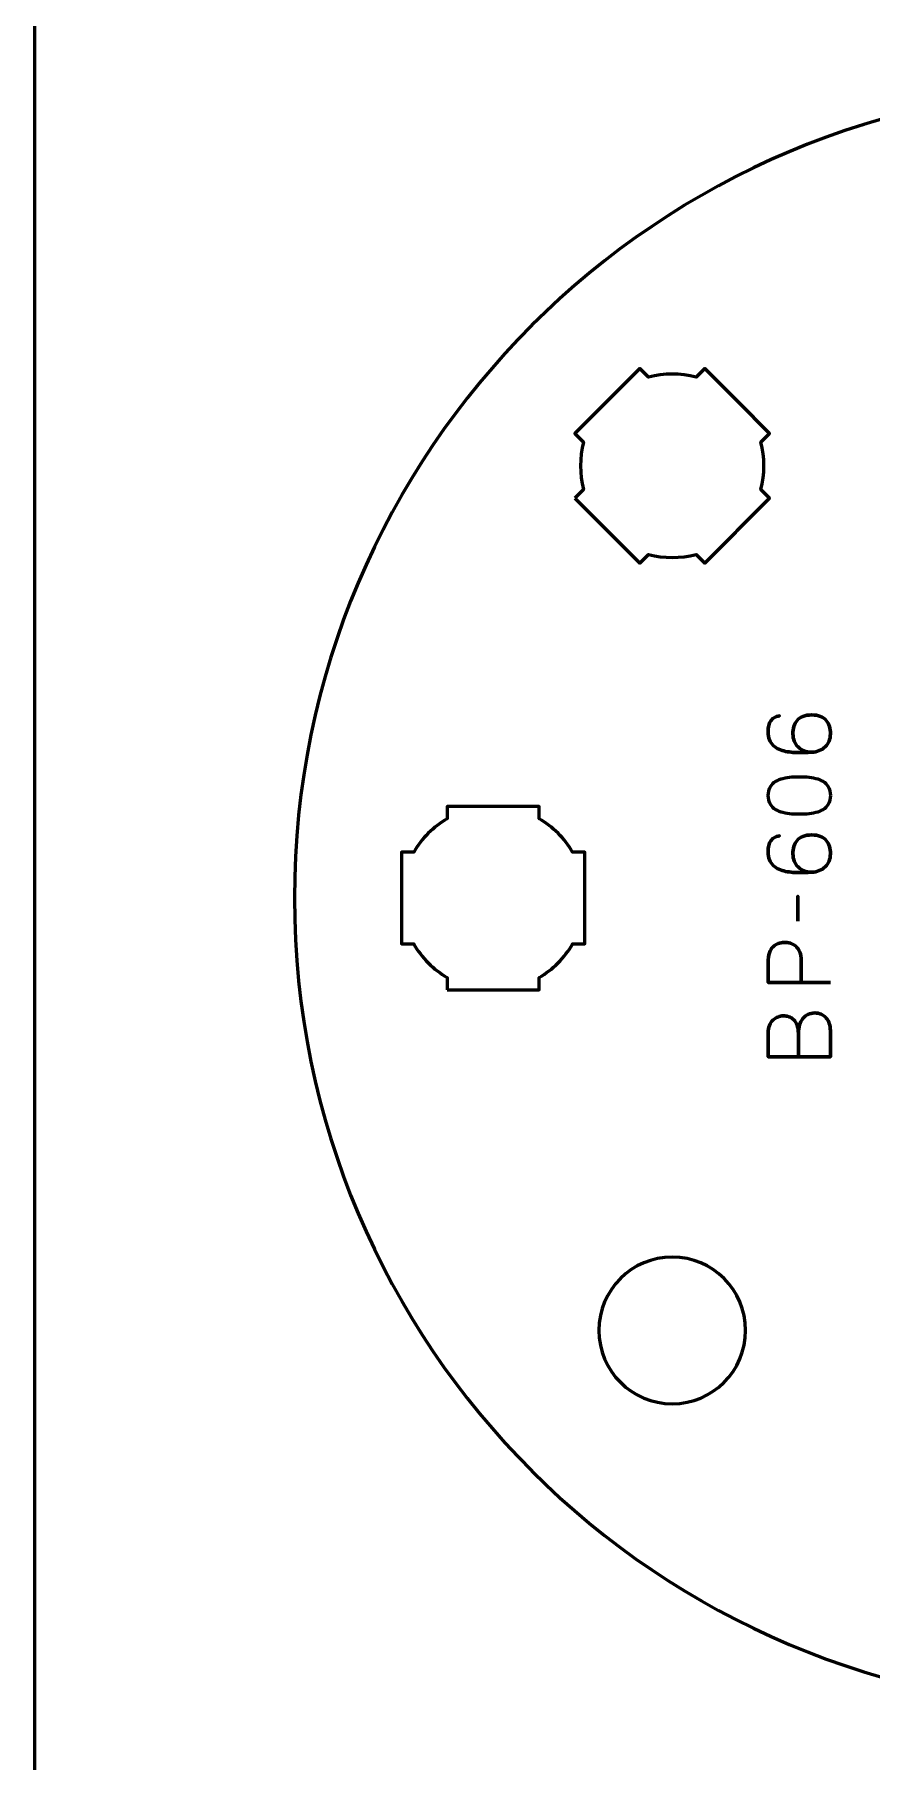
# Model space of a CAD drawing. Header units: centimetres. Extents: x -21 to 0, y -29.7 to 0.
# Drawn here: x -21 to -18.26, y -22.77 to -17.13 of the extents above; entities that cross this region are included whole.
import ezdxf

# ---------------------------------------------------------------- set-up
doc = ezdxf.new("R2010")
doc.units = ezdxf.units.CM
doc.header["$MEASUREMENT"] = 0
doc.layers.add('Layer 1', color=7, linetype='Continuous')

msp = doc.modelspace()

# ---------------------------------------------------------------- linework, layer by layer
at = {"layer": 'Layer 1', "color": 1, "lineweight": 53}
msp.add_open_spline([(-21.00003, -29.19995), (-21.00003, -29.19995), (-21.00003, -1.69992), (-21.00003, -1.69992), (-21.00003, -1.69992), (-21.00003, -1.61709), (-20.93286, -1.54992), (-20.85003, -1.54992), (-20.85003, -1.54992), (-20.7672, -1.54992), (-20.70003, -1.48275), (-20.70003, -1.39992), (-20.70003, -1.39992), (-20.70003, -1.31709), (-20.7672, -1.24992), (-20.85003, -1.24992), (-20.85003, -1.24992), (-20.93286, -1.24992), (-21.00003, -1.18275), (-21.00003, -1.09992), (-21.00003, -1.09992), (-21.00003, -1.09992), (-21.00003, -0.49992), (-21.00003, -0.49992), (-21.00003, -0.49992), (-21.00003, -0.22295), (-20.77694, 0.00004), (-20.49994, 0.00004), (-20.49994, 0.00004), (-20.49994, 0.00004), (-0.50008, 0.00004), (-0.50008, 0.00004), (-0.50008, 0.00004), (-0.22294, 0.00004), (0.00002, -0.22295), (0.00002, -0.49992), (0.00002, -0.49992), (0.00002, -0.49992), (0.00002, -29.19995), (0.00002, -29.19995), (0.00002, -29.19995), (0.00002, -29.47695), (-0.22294, -29.70004), (-0.50008, -29.70004), (-0.50008, -29.70004), (-0.50008, -29.70004), (-20.49994, -29.70004), (-20.49994, -29.70004), (-20.49994, -29.70004), (-20.77694, -29.70004), (-21.00003, -29.47695), (-21.00003, -29.19995)], degree=3, knots=[0, 0, 0, 0, 0.0769231, 0.0769231, 0.0769231, 0.0769231, 0.1538462, 0.1538462, 0.1538462, 0.1538462, 0.2307692, 0.2307692, 0.2307692, 0.2307692, 0.3076923, 0.3076923, 0.3076923, 0.3076923, 0.3846154, 0.3846154, 0.3846154, 0.3846154, 0.4615385, 0.4615385, 0.4615385, 0.4615385, 0.5384615, 0.5384615, 0.5384615, 0.5384615, 0.6153846, 0.6153846, 0.6153846, 0.6153846, 0.6923077, 0.6923077, 0.6923077, 0.6923077, 0.7692308, 0.7692308, 0.7692308, 0.7692308, 0.8461538, 0.8461538, 0.8461538, 0.8461538, 0.9230769, 0.9230769, 0.9230769, 0.9230769, 1, 1, 1, 1], dxfattribs=at)
at = {"layer": 'Layer 1', "color": 3, "lineweight": 53}
msp.add_open_spline([(-17.49998, -17.3), (-16.03665, -17.3), (-14.84998, -18.48667), (-14.84998, -19.95), (-14.84998, -19.95), (-14.84998, -21.41333), (-16.03665, -22.6), (-17.49998, -22.6), (-17.49998, -22.6), (-18.96331, -22.6), (-20.14998, -21.41333), (-20.14998, -19.95), (-20.14998, -19.95), (-20.14998, -18.48667), (-18.96331, -17.3), (-17.49998, -17.3)], degree=3, knots=[0, 0, 0, 0, 0.25, 0.25, 0.25, 0.25, 0.5, 0.5, 0.5, 0.5, 0.75, 0.75, 0.75, 0.75, 1, 1, 1, 1], dxfattribs=at)
at = {"layer": 'Layer 1', "lineweight": 53}
for points, knots in [([(-19.23243, -18.64182), (-19.23243, -18.64182), (-19.20401, -18.61339), (-19.20401, -18.61339), (-19.20401, -18.61339), (-19.21758, -18.56259), (-19.21756, -18.50893), (-19.20399, -18.45813), (-19.20399, -18.45813), (-19.20399, -18.45813), (-19.23243, -18.42969), (-19.23243, -18.42969), (-19.23243, -18.42969), (-19.23243, -18.42969), (-19.0203, -18.21756), (-19.0203, -18.21756), (-19.0203, -18.21756), (-19.0203, -18.21756), (-18.99188, -18.24597), (-18.99188, -18.24597), (-18.99188, -18.24597), (-18.94107, -18.2324), (-18.88737, -18.23237), (-18.83654, -18.24593), (-18.83654, -18.24593), (-18.83654, -18.24593), (-18.80817, -18.21756), (-18.80817, -18.21756), (-18.80817, -18.21756), (-18.80817, -18.21756), (-18.70534, -18.32038), (-18.70534, -18.32038), (-18.70534, -18.32038), (-18.70534, -18.32038), (-18.70201, -18.32363), (-18.70201, -18.32363), (-18.70201, -18.32363), (-18.70201, -18.32363), (-18.69877, -18.32695), (-18.69877, -18.32695), (-18.69877, -18.32695), (-18.69877, -18.32695), (-18.59604, -18.42969), (-18.59604, -18.42969), (-18.59604, -18.42969), (-18.59604, -18.42969), (-18.62437, -18.45802), (-18.62437, -18.45802), (-18.62437, -18.45802), (-18.61078, -18.50888), (-18.61077, -18.56262), (-18.62436, -18.61349), (-18.62436, -18.61349), (-18.62436, -18.61349), (-18.59604, -18.64182), (-18.59604, -18.64182), (-18.59604, -18.64182), (-18.59604, -18.64182), (-18.69735, -18.74313), (-18.69735, -18.74313), (-18.69735, -18.74313), (-18.69735, -18.74313), (-18.70201, -18.74791), (-18.70201, -18.74791), (-18.70201, -18.74791), (-18.70201, -18.74791), (-18.70679, -18.75257), (-18.70679, -18.75257), (-18.70679, -18.75257), (-18.70679, -18.75257), (-18.80817, -18.85395), (-18.80817, -18.85395), (-18.80817, -18.85395), (-18.80817, -18.85395), (-18.83652, -18.8256), (-18.83652, -18.8256), (-18.83652, -18.8256), (-18.88737, -18.83916), (-18.94108, -18.83915), (-18.99191, -18.82556), (-18.99191, -18.82556), (-18.99191, -18.82556), (-19.0203, -18.85395), (-19.0203, -18.85395), (-19.0203, -18.85395), (-19.0203, -18.85395), (-19.23243, -18.64182), (-19.23243, -18.64182)], [0, 0, 0, 0, 0.0454545, 0.0454545, 0.0454545, 0.0454545, 0.0909091, 0.0909091, 0.0909091, 0.0909091, 0.1363636, 0.1363636, 0.1363636, 0.1363636, 0.1818182, 0.1818182, 0.1818182, 0.1818182, 0.2272727, 0.2272727, 0.2272727, 0.2272727, 0.2727273, 0.2727273, 0.2727273, 0.2727273, 0.3181818, 0.3181818, 0.3181818, 0.3181818, 0.3636364, 0.3636364, 0.3636364, 0.3636364, 0.4090909, 0.4090909, 0.4090909, 0.4090909, 0.4545455, 0.4545455, 0.4545455, 0.4545455, 0.5, 0.5, 0.5, 0.5, 0.5454545, 0.5454545, 0.5454545, 0.5454545, 0.5909091, 0.5909091, 0.5909091, 0.5909091, 0.6363636, 0.6363636, 0.6363636, 0.6363636, 0.6818182, 0.6818182, 0.6818182, 0.6818182, 0.7272727, 0.7272727, 0.7272727, 0.7272727, 0.7727273, 0.7727273, 0.7727273, 0.7727273, 0.8181818, 0.8181818, 0.8181818, 0.8181818, 0.8636364, 0.8636364, 0.8636364, 0.8636364, 0.9090909, 0.9090909, 0.9090909, 0.9090909, 0.9545455, 0.9545455, 0.9545455, 0.9545455, 1, 1, 1, 1]), ([(-19.64997, -20.25006), (-19.64997, -20.25006), (-19.64997, -20.20988), (-19.64997, -20.20988), (-19.64997, -20.20988), (-19.69551, -20.18355), (-19.73347, -20.1456), (-19.75982, -20.10007), (-19.75982, -20.10007), (-19.75982, -20.10007), (-19.79997, -20.10007), (-19.79997, -20.10007), (-19.79997, -20.10007), (-19.79997, -20.10007), (-19.79997, -19.95155), (-19.79997, -19.95155), (-19.79997, -19.95155), (-19.79997, -19.95155), (-19.79999, -19.95), (-19.79999, -19.95), (-19.79999, -19.95), (-19.79999, -19.95), (-19.79997, -19.94845), (-19.79997, -19.94845), (-19.79997, -19.94845), (-19.79997, -19.94845), (-19.79997, -19.80006), (-19.79997, -19.80006), (-19.79997, -19.80006), (-19.79997, -19.80006), (-19.75987, -19.80006), (-19.75987, -19.80006), (-19.75987, -19.80006), (-19.73352, -19.75449), (-19.69553, -19.71649), (-19.64997, -19.69013), (-19.64997, -19.69013), (-19.64997, -19.69013), (-19.64997, -19.65005), (-19.64997, -19.65005), (-19.64997, -19.65005), (-19.64997, -19.65005), (-19.50463, -19.65005), (-19.50463, -19.65005), (-19.50463, -19.65005), (-19.50463, -19.65005), (-19.49999, -19.64999), (-19.49999, -19.64999), (-19.49999, -19.64999), (-19.49999, -19.64999), (-19.49534, -19.65005), (-19.49534, -19.65005), (-19.49534, -19.65005), (-19.49534, -19.65005), (-19.34996, -19.65005), (-19.34996, -19.65005), (-19.34996, -19.65005), (-19.34996, -19.65005), (-19.34996, -19.69013), (-19.34996, -19.69013), (-19.34996, -19.69013), (-19.30439, -19.71649), (-19.26642, -19.75449), (-19.24008, -19.80006), (-19.24008, -19.80006), (-19.24008, -19.80006), (-19.19996, -19.80006), (-19.19996, -19.80006), (-19.19996, -19.80006), (-19.19996, -19.80006), (-19.19996, -20.10007), (-19.19996, -20.10007), (-19.19996, -20.10007), (-19.19996, -20.10007), (-19.24013, -20.10007), (-19.24013, -20.10007), (-19.24013, -20.10007), (-19.26647, -20.1456), (-19.30443, -20.18355), (-19.34996, -20.20988), (-19.34996, -20.20988), (-19.34996, -20.20988), (-19.34996, -20.25006), (-19.34996, -20.25006), (-19.34996, -20.25006), (-19.34996, -20.25006), (-19.64997, -20.25006), (-19.64997, -20.25006)], [0, 0, 0, 0, 0.0454545, 0.0454545, 0.0454545, 0.0454545, 0.0909091, 0.0909091, 0.0909091, 0.0909091, 0.1363636, 0.1363636, 0.1363636, 0.1363636, 0.1818182, 0.1818182, 0.1818182, 0.1818182, 0.2272727, 0.2272727, 0.2272727, 0.2272727, 0.2727273, 0.2727273, 0.2727273, 0.2727273, 0.3181818, 0.3181818, 0.3181818, 0.3181818, 0.3636364, 0.3636364, 0.3636364, 0.3636364, 0.4090909, 0.4090909, 0.4090909, 0.4090909, 0.4545455, 0.4545455, 0.4545455, 0.4545455, 0.5, 0.5, 0.5, 0.5, 0.5454545, 0.5454545, 0.5454545, 0.5454545, 0.5909091, 0.5909091, 0.5909091, 0.5909091, 0.6363636, 0.6363636, 0.6363636, 0.6363636, 0.6818182, 0.6818182, 0.6818182, 0.6818182, 0.7272727, 0.7272727, 0.7272727, 0.7272727, 0.7727273, 0.7727273, 0.7727273, 0.7727273, 0.8181818, 0.8181818, 0.8181818, 0.8181818, 0.8636364, 0.8636364, 0.8636364, 0.8636364, 0.9090909, 0.9090909, 0.9090909, 0.9090909, 0.9545455, 0.9545455, 0.9545455, 0.9545455, 1, 1, 1, 1]), ([(-18.91421, -21.1242), (-18.78169, -21.1242), (-18.67421, -21.23168), (-18.67421, -21.3642), (-18.67421, -21.3642), (-18.67421, -21.49673), (-18.78169, -21.6042), (-18.91421, -21.6042), (-18.91421, -21.6042), (-19.04674, -21.6042), (-19.15421, -21.49673), (-19.15421, -21.3642), (-19.15421, -21.3642), (-19.15421, -21.23168), (-19.04674, -21.1242), (-18.91421, -21.1242)], [0, 0, 0, 0, 0.25, 0.25, 0.25, 0.25, 0.5, 0.5, 0.5, 0.5, 0.75, 0.75, 0.75, 0.75, 1, 1, 1, 1])]:
    msp.add_open_spline(points, degree=3, knots=knots, dxfattribs=at)
at = {"layer": 'Layer 1', "color": 5, "lineweight": 53}
for points, knots in [([(-18.45823, -19.47269), (-18.46745, -19.47264), (-18.47578, -19.47113), (-18.48326, -19.46812), (-18.48326, -19.46812), (-18.49078, -19.46516), (-18.49723, -19.46097), (-18.50259, -19.45556), (-18.50259, -19.45556), (-18.508, -19.4502), (-18.51214, -19.44385), (-18.51505, -19.43661), (-18.51505, -19.43661), (-18.51797, -19.42937), (-18.51943, -19.42142), (-18.51947, -19.41286), (-18.51947, -19.41286), (-18.51952, -19.40425), (-18.51844, -19.3962), (-18.51627, -19.38873), (-18.51627, -19.38873), (-18.51416, -19.38125), (-18.51068, -19.37471), (-18.50588, -19.36902), (-18.50588, -19.36902), (-18.50113, -19.36333), (-18.49483, -19.35886), (-18.48697, -19.35566), (-18.48697, -19.35566), (-18.47912, -19.35246), (-18.46957, -19.35081), (-18.45823, -19.35077), (-18.45823, -19.35077), (-18.4469, -19.35081), (-18.43735, -19.35246), (-18.42949, -19.35566), (-18.42949, -19.35566), (-18.42164, -19.35886), (-18.41533, -19.36333), (-18.41058, -19.36902), (-18.41058, -19.36902), (-18.40579, -19.37471), (-18.40231, -19.38125), (-18.40019, -19.38873), (-18.40019, -19.38873), (-18.39802, -19.3962), (-18.39694, -19.40425), (-18.39699, -19.41286), (-18.39699, -19.41286), (-18.39704, -19.42142), (-18.3985, -19.42927), (-18.40141, -19.43647), (-18.40141, -19.43647), (-18.40433, -19.44362), (-18.40847, -19.44983), (-18.41383, -19.45514), (-18.41383, -19.45514), (-18.41924, -19.46046), (-18.42568, -19.46464), (-18.43316, -19.46765), (-18.43316, -19.46765), (-18.44069, -19.47071), (-18.44901, -19.47236), (-18.45823, -19.47269), (-18.45823, -19.47269), (-18.46289, -19.47287), (-18.46844, -19.47311), (-18.47488, -19.47344), (-18.47488, -19.47344), (-18.48137, -19.47377), (-18.48843, -19.47396), (-18.496, -19.474), (-18.496, -19.474), (-18.50362, -19.47405), (-18.51148, -19.47381), (-18.51952, -19.4732), (-18.51952, -19.4732), (-18.52761, -19.47264), (-18.53556, -19.47151), (-18.54337, -19.46986), (-18.54337, -19.46986), (-18.55122, -19.46822), (-18.55861, -19.46587), (-18.56552, -19.46276), (-18.56552, -19.46276), (-18.57244, -19.45966), (-18.57855, -19.45566), (-18.58387, -19.45072), (-18.58387, -19.45072), (-18.58918, -19.44573), (-18.59337, -19.43967), (-18.59643, -19.43247), (-18.59643, -19.43247), (-18.59944, -19.42527), (-18.60099, -19.41676), (-18.60104, -19.40693), (-18.60104, -19.40693), (-18.60099, -19.39837), (-18.60014, -19.39112), (-18.5985, -19.3851), (-18.5985, -19.3851), (-18.59685, -19.37908), (-18.59464, -19.37414), (-18.59191, -19.37019), (-18.59191, -19.37019), (-18.58913, -19.36629), (-18.58612, -19.36318), (-18.58278, -19.36093), (-18.58278, -19.36093), (-18.57949, -19.35867), (-18.57615, -19.35698), (-18.57281, -19.35594), (-18.57281, -19.35594), (-18.56947, -19.35486), (-18.56637, -19.35415), (-18.5635, -19.35387), (-18.5635, -19.35387), (-18.56637, -19.35415), (-18.56947, -19.35486), (-18.57281, -19.35594), (-18.57281, -19.35594), (-18.57615, -19.35698), (-18.57949, -19.35867), (-18.58278, -19.36093), (-18.58278, -19.36093), (-18.58612, -19.36318), (-18.58913, -19.36629), (-18.59191, -19.37019), (-18.59191, -19.37019), (-18.59464, -19.37414), (-18.59685, -19.37908), (-18.5985, -19.3851), (-18.5985, -19.3851), (-18.60014, -19.39112), (-18.60099, -19.39837), (-18.60104, -19.40693), (-18.60104, -19.40693), (-18.60099, -19.41676), (-18.59944, -19.42527), (-18.59643, -19.43247), (-18.59643, -19.43247), (-18.59337, -19.43967), (-18.58918, -19.44573), (-18.58387, -19.45072), (-18.58387, -19.45072), (-18.57855, -19.45566), (-18.57244, -19.45966), (-18.56552, -19.46276), (-18.56552, -19.46276), (-18.55861, -19.46587), (-18.55122, -19.46822), (-18.54337, -19.46986), (-18.54337, -19.46986), (-18.53556, -19.47151), (-18.52761, -19.47264), (-18.51952, -19.4732), (-18.51952, -19.4732), (-18.51148, -19.47381), (-18.50362, -19.47405), (-18.496, -19.474), (-18.496, -19.474), (-18.48843, -19.47396), (-18.48137, -19.47377), (-18.47488, -19.47344), (-18.47488, -19.47344), (-18.46844, -19.47311), (-18.46289, -19.47287), (-18.45823, -19.47269), (-18.45823, -19.47269), (-18.44901, -19.47236), (-18.44069, -19.47071), (-18.43316, -19.46765), (-18.43316, -19.46765), (-18.42568, -19.46464), (-18.41924, -19.46046), (-18.41383, -19.45514), (-18.41383, -19.45514), (-18.40847, -19.44983), (-18.40433, -19.44362), (-18.40141, -19.43647), (-18.40141, -19.43647), (-18.3985, -19.42927), (-18.39704, -19.42142), (-18.39699, -19.41286), (-18.39699, -19.41286), (-18.39694, -19.40425), (-18.39802, -19.3962), (-18.40019, -19.38873), (-18.40019, -19.38873), (-18.40231, -19.38125), (-18.40579, -19.37471), (-18.41058, -19.36902), (-18.41058, -19.36902), (-18.41533, -19.36333), (-18.42164, -19.35886), (-18.42949, -19.35566), (-18.42949, -19.35566), (-18.43735, -19.35246), (-18.4469, -19.35081), (-18.45823, -19.35077), (-18.45823, -19.35077), (-18.46957, -19.35081), (-18.47912, -19.35246), (-18.48697, -19.35566), (-18.48697, -19.35566), (-18.49483, -19.35886), (-18.50113, -19.36333), (-18.50588, -19.36902), (-18.50588, -19.36902), (-18.51068, -19.37471), (-18.51416, -19.38125), (-18.51627, -19.38873), (-18.51627, -19.38873), (-18.51844, -19.3962), (-18.51952, -19.40425), (-18.51947, -19.41286), (-18.51947, -19.41286), (-18.51943, -19.42142), (-18.51797, -19.42937), (-18.51505, -19.43661), (-18.51505, -19.43661), (-18.51214, -19.44385), (-18.508, -19.4502), (-18.50259, -19.45556), (-18.50259, -19.45556), (-18.49723, -19.46097), (-18.49078, -19.46516), (-18.48326, -19.46812), (-18.48326, -19.46812), (-18.47578, -19.47113), (-18.46745, -19.47264), (-18.45823, -19.47269)], [0, 0, 0, 0, 0.0172414, 0.0172414, 0.0172414, 0.0172414, 0.0344828, 0.0344828, 0.0344828, 0.0344828, 0.0517241, 0.0517241, 0.0517241, 0.0517241, 0.0689655, 0.0689655, 0.0689655, 0.0689655, 0.0862069, 0.0862069, 0.0862069, 0.0862069, 0.1034483, 0.1034483, 0.1034483, 0.1034483, 0.1206897, 0.1206897, 0.1206897, 0.1206897, 0.137931, 0.137931, 0.137931, 0.137931, 0.1551724, 0.1551724, 0.1551724, 0.1551724, 0.1724138, 0.1724138, 0.1724138, 0.1724138, 0.1896552, 0.1896552, 0.1896552, 0.1896552, 0.2068966, 0.2068966, 0.2068966, 0.2068966, 0.2241379, 0.2241379, 0.2241379, 0.2241379, 0.2413793, 0.2413793, 0.2413793, 0.2413793, 0.2586207, 0.2586207, 0.2586207, 0.2586207, 0.2758621, 0.2758621, 0.2758621, 0.2758621, 0.2931034, 0.2931034, 0.2931034, 0.2931034, 0.3103448, 0.3103448, 0.3103448, 0.3103448, 0.3275862, 0.3275862, 0.3275862, 0.3275862, 0.3448276, 0.3448276, 0.3448276, 0.3448276, 0.362069, 0.362069, 0.362069, 0.362069, 0.3793103, 0.3793103, 0.3793103, 0.3793103, 0.3965517, 0.3965517, 0.3965517, 0.3965517, 0.4137931, 0.4137931, 0.4137931, 0.4137931, 0.4310345, 0.4310345, 0.4310345, 0.4310345, 0.4482759, 0.4482759, 0.4482759, 0.4482759, 0.4655172, 0.4655172, 0.4655172, 0.4655172, 0.4827586, 0.4827586, 0.4827586, 0.4827586, 0.5, 0.5, 0.5, 0.5, 0.5172414, 0.5172414, 0.5172414, 0.5172414, 0.5344828, 0.5344828, 0.5344828, 0.5344828, 0.5517241, 0.5517241, 0.5517241, 0.5517241, 0.5689655, 0.5689655, 0.5689655, 0.5689655, 0.5862069, 0.5862069, 0.5862069, 0.5862069, 0.6034483, 0.6034483, 0.6034483, 0.6034483, 0.6206897, 0.6206897, 0.6206897, 0.6206897, 0.637931, 0.637931, 0.637931, 0.637931, 0.6551724, 0.6551724, 0.6551724, 0.6551724, 0.6724138, 0.6724138, 0.6724138, 0.6724138, 0.6896552, 0.6896552, 0.6896552, 0.6896552, 0.7068966, 0.7068966, 0.7068966, 0.7068966, 0.7241379, 0.7241379, 0.7241379, 0.7241379, 0.7413793, 0.7413793, 0.7413793, 0.7413793, 0.7586207, 0.7586207, 0.7586207, 0.7586207, 0.7758621, 0.7758621, 0.7758621, 0.7758621, 0.7931034, 0.7931034, 0.7931034, 0.7931034, 0.8103448, 0.8103448, 0.8103448, 0.8103448, 0.8275862, 0.8275862, 0.8275862, 0.8275862, 0.8448276, 0.8448276, 0.8448276, 0.8448276, 0.862069, 0.862069, 0.862069, 0.862069, 0.8793103, 0.8793103, 0.8793103, 0.8793103, 0.8965517, 0.8965517, 0.8965517, 0.8965517, 0.9137931, 0.9137931, 0.9137931, 0.9137931, 0.9310345, 0.9310345, 0.9310345, 0.9310345, 0.9482759, 0.9482759, 0.9482759, 0.9482759, 0.9655172, 0.9655172, 0.9655172, 0.9655172, 0.9827586, 0.9827586, 0.9827586, 0.9827586, 1, 1, 1, 1]), ([(-18.39699, -19.61436), (-18.39704, -19.60448), (-18.39878, -19.59596), (-18.40216, -19.58886), (-18.40216, -19.58886), (-18.40555, -19.58181), (-18.4104, -19.57593), (-18.41656, -19.57122), (-18.41656, -19.57122), (-18.42277, -19.56657), (-18.4301, -19.5629), (-18.43857, -19.56017), (-18.43857, -19.56017), (-18.44704, -19.55749), (-18.4563, -19.55556), (-18.46646, -19.55448), (-18.46646, -19.55448), (-18.47662, -19.55335), (-18.4873, -19.55279), (-18.49859, -19.55283), (-18.49859, -19.55283), (-18.50983, -19.55279), (-18.52051, -19.55335), (-18.53062, -19.55448), (-18.53062, -19.55448), (-18.54073, -19.55556), (-18.55005, -19.55749), (-18.55851, -19.56017), (-18.55851, -19.56017), (-18.56693, -19.5629), (-18.57427, -19.56657), (-18.58053, -19.57122), (-18.58053, -19.57122), (-18.58674, -19.57593), (-18.59158, -19.58181), (-18.59497, -19.58886), (-18.59497, -19.58886), (-18.5984, -19.59596), (-18.60014, -19.60448), (-18.60019, -19.61436), (-18.60019, -19.61436), (-18.60014, -19.62423), (-18.5984, -19.63275), (-18.59497, -19.63985), (-18.59497, -19.63985), (-18.59158, -19.64691), (-18.58674, -19.65279), (-18.58053, -19.65749), (-18.58053, -19.65749), (-18.57427, -19.66215), (-18.56693, -19.66581), (-18.55851, -19.66854), (-18.55851, -19.66854), (-18.55005, -19.67122), (-18.54073, -19.67315), (-18.53062, -19.67423), (-18.53062, -19.67423), (-18.52051, -19.67536), (-18.50983, -19.67593), (-18.49859, -19.67588), (-18.49859, -19.67588), (-18.4873, -19.67593), (-18.47662, -19.67536), (-18.46646, -19.67423), (-18.46646, -19.67423), (-18.4563, -19.67315), (-18.44704, -19.67122), (-18.43857, -19.66854), (-18.43857, -19.66854), (-18.4301, -19.66581), (-18.42277, -19.66215), (-18.41656, -19.65749), (-18.41656, -19.65749), (-18.4104, -19.65279), (-18.40555, -19.64691), (-18.40216, -19.63985), (-18.40216, -19.63985), (-18.39878, -19.63275), (-18.39704, -19.62423), (-18.39699, -19.61436)], [0, 0, 0, 0, 0.05, 0.05, 0.05, 0.05, 0.1, 0.1, 0.1, 0.1, 0.15, 0.15, 0.15, 0.15, 0.2, 0.2, 0.2, 0.2, 0.25, 0.25, 0.25, 0.25, 0.3, 0.3, 0.3, 0.3, 0.35, 0.35, 0.35, 0.35, 0.4, 0.4, 0.4, 0.4, 0.45, 0.45, 0.45, 0.45, 0.5, 0.5, 0.5, 0.5, 0.55, 0.55, 0.55, 0.55, 0.6, 0.6, 0.6, 0.6, 0.65, 0.65, 0.65, 0.65, 0.7, 0.7, 0.7, 0.7, 0.75, 0.75, 0.75, 0.75, 0.8, 0.8, 0.8, 0.8, 0.85, 0.85, 0.85, 0.85, 0.9, 0.9, 0.9, 0.9, 0.95, 0.95, 0.95, 0.95, 1, 1, 1, 1]), ([(-18.39699, -19.61436), (-18.39704, -19.60448), (-18.39878, -19.59596), (-18.40216, -19.58886), (-18.40216, -19.58886), (-18.40555, -19.58181), (-18.4104, -19.57593), (-18.41656, -19.57122), (-18.41656, -19.57122), (-18.42277, -19.56657), (-18.4301, -19.5629), (-18.43857, -19.56017), (-18.43857, -19.56017), (-18.44704, -19.55749), (-18.4563, -19.55556), (-18.46646, -19.55448), (-18.46646, -19.55448), (-18.47662, -19.55335), (-18.4873, -19.55279), (-18.49859, -19.55283), (-18.49859, -19.55283), (-18.50983, -19.55279), (-18.52051, -19.55335), (-18.53062, -19.55448), (-18.53062, -19.55448), (-18.54073, -19.55556), (-18.55005, -19.55749), (-18.55851, -19.56017), (-18.55851, -19.56017), (-18.56693, -19.5629), (-18.57427, -19.56657), (-18.58053, -19.57122), (-18.58053, -19.57122), (-18.58674, -19.57593), (-18.59158, -19.58181), (-18.59497, -19.58886), (-18.59497, -19.58886), (-18.5984, -19.59596), (-18.60014, -19.60448), (-18.60019, -19.61436), (-18.60019, -19.61436), (-18.60014, -19.62423), (-18.5984, -19.63275), (-18.59497, -19.63985), (-18.59497, -19.63985), (-18.59158, -19.64691), (-18.58674, -19.65279), (-18.58053, -19.65749), (-18.58053, -19.65749), (-18.57427, -19.66215), (-18.56693, -19.66581), (-18.55851, -19.66854), (-18.55851, -19.66854), (-18.55005, -19.67122), (-18.54073, -19.67315), (-18.53062, -19.67423), (-18.53062, -19.67423), (-18.52051, -19.67536), (-18.50983, -19.67593), (-18.49859, -19.67588), (-18.49859, -19.67588), (-18.4873, -19.67593), (-18.47662, -19.67536), (-18.46646, -19.67423), (-18.46646, -19.67423), (-18.4563, -19.67315), (-18.44704, -19.67122), (-18.43857, -19.66854), (-18.43857, -19.66854), (-18.4301, -19.66581), (-18.42277, -19.66215), (-18.41656, -19.65749), (-18.41656, -19.65749), (-18.4104, -19.65279), (-18.40555, -19.64691), (-18.40216, -19.63985), (-18.40216, -19.63985), (-18.39878, -19.63275), (-18.39704, -19.62423), (-18.39699, -19.61436)], [0, 0, 0, 0, 0.05, 0.05, 0.05, 0.05, 0.1, 0.1, 0.1, 0.1, 0.15, 0.15, 0.15, 0.15, 0.2, 0.2, 0.2, 0.2, 0.25, 0.25, 0.25, 0.25, 0.3, 0.3, 0.3, 0.3, 0.35, 0.35, 0.35, 0.35, 0.4, 0.4, 0.4, 0.4, 0.45, 0.45, 0.45, 0.45, 0.5, 0.5, 0.5, 0.5, 0.55, 0.55, 0.55, 0.55, 0.6, 0.6, 0.6, 0.6, 0.65, 0.65, 0.65, 0.65, 0.7, 0.7, 0.7, 0.7, 0.75, 0.75, 0.75, 0.75, 0.8, 0.8, 0.8, 0.8, 0.85, 0.85, 0.85, 0.85, 0.9, 0.9, 0.9, 0.9, 0.95, 0.95, 0.95, 0.95, 1, 1, 1, 1]), ([(-18.45823, -19.86525), (-18.46745, -19.8652), (-18.47578, -19.86369), (-18.48326, -19.86068), (-18.48326, -19.86068), (-18.49078, -19.85772), (-18.49723, -19.85353), (-18.50259, -19.84812), (-18.50259, -19.84812), (-18.508, -19.84276), (-18.51214, -19.83641), (-18.51505, -19.82917), (-18.51505, -19.82917), (-18.51797, -19.82193), (-18.51943, -19.81398), (-18.51947, -19.80542), (-18.51947, -19.80542), (-18.51952, -19.79681), (-18.51844, -19.78876), (-18.51627, -19.78129), (-18.51627, -19.78129), (-18.51416, -19.77381), (-18.51068, -19.76727), (-18.50588, -19.76158), (-18.50588, -19.76158), (-18.50113, -19.75589), (-18.49483, -19.75142), (-18.48697, -19.74822), (-18.48697, -19.74822), (-18.47912, -19.74502), (-18.46957, -19.74337), (-18.45823, -19.74333), (-18.45823, -19.74333), (-18.4469, -19.74337), (-18.43735, -19.74502), (-18.42949, -19.74822), (-18.42949, -19.74822), (-18.42164, -19.75142), (-18.41533, -19.75589), (-18.41058, -19.76158), (-18.41058, -19.76158), (-18.40579, -19.76727), (-18.40231, -19.77381), (-18.40019, -19.78129), (-18.40019, -19.78129), (-18.39802, -19.78876), (-18.39694, -19.79681), (-18.39699, -19.80542), (-18.39699, -19.80542), (-18.39704, -19.81398), (-18.3985, -19.82183), (-18.40141, -19.82903), (-18.40141, -19.82903), (-18.40433, -19.83618), (-18.40847, -19.84239), (-18.41383, -19.8477), (-18.41383, -19.8477), (-18.41924, -19.85302), (-18.42568, -19.8572), (-18.43316, -19.86021), (-18.43316, -19.86021), (-18.44069, -19.86327), (-18.44901, -19.86492), (-18.45823, -19.86525), (-18.45823, -19.86525), (-18.46289, -19.86543), (-18.46844, -19.86567), (-18.47488, -19.866), (-18.47488, -19.866), (-18.48137, -19.86633), (-18.48843, -19.86652), (-18.496, -19.86656), (-18.496, -19.86656), (-18.50362, -19.86661), (-18.51148, -19.86637), (-18.51952, -19.86576), (-18.51952, -19.86576), (-18.52761, -19.8652), (-18.53556, -19.86407), (-18.54337, -19.86242), (-18.54337, -19.86242), (-18.55122, -19.86078), (-18.55861, -19.85843), (-18.56552, -19.85532), (-18.56552, -19.85532), (-18.57244, -19.85222), (-18.57855, -19.84822), (-18.58387, -19.84328), (-18.58387, -19.84328), (-18.58918, -19.83829), (-18.59337, -19.83223), (-18.59643, -19.82503), (-18.59643, -19.82503), (-18.59944, -19.81783), (-18.60099, -19.80932), (-18.60104, -19.79949), (-18.60104, -19.79949), (-18.60099, -19.79093), (-18.60014, -19.78368), (-18.5985, -19.77766), (-18.5985, -19.77766), (-18.59685, -19.77164), (-18.59464, -19.7667), (-18.59191, -19.76275), (-18.59191, -19.76275), (-18.58913, -19.75885), (-18.58612, -19.75574), (-18.58278, -19.75349), (-18.58278, -19.75349), (-18.57949, -19.75123), (-18.57615, -19.74954), (-18.57281, -19.7485), (-18.57281, -19.7485), (-18.56947, -19.74742), (-18.56637, -19.74671), (-18.5635, -19.74643), (-18.5635, -19.74643), (-18.56637, -19.74671), (-18.56947, -19.74742), (-18.57281, -19.7485), (-18.57281, -19.7485), (-18.57615, -19.74954), (-18.57949, -19.75123), (-18.58278, -19.75349), (-18.58278, -19.75349), (-18.58612, -19.75574), (-18.58913, -19.75885), (-18.59191, -19.76275), (-18.59191, -19.76275), (-18.59464, -19.7667), (-18.59685, -19.77164), (-18.5985, -19.77766), (-18.5985, -19.77766), (-18.60014, -19.78368), (-18.60099, -19.79093), (-18.60104, -19.79949), (-18.60104, -19.79949), (-18.60099, -19.80932), (-18.59944, -19.81783), (-18.59643, -19.82503), (-18.59643, -19.82503), (-18.59337, -19.83223), (-18.58918, -19.83829), (-18.58387, -19.84328), (-18.58387, -19.84328), (-18.57855, -19.84822), (-18.57244, -19.85222), (-18.56552, -19.85532), (-18.56552, -19.85532), (-18.55861, -19.85843), (-18.55122, -19.86078), (-18.54337, -19.86242), (-18.54337, -19.86242), (-18.53556, -19.86407), (-18.52761, -19.8652), (-18.51952, -19.86576), (-18.51952, -19.86576), (-18.51148, -19.86637), (-18.50362, -19.86661), (-18.496, -19.86656), (-18.496, -19.86656), (-18.48843, -19.86652), (-18.48137, -19.86633), (-18.47488, -19.866), (-18.47488, -19.866), (-18.46844, -19.86567), (-18.46289, -19.86543), (-18.45823, -19.86525), (-18.45823, -19.86525), (-18.44901, -19.86492), (-18.44069, -19.86327), (-18.43316, -19.86021), (-18.43316, -19.86021), (-18.42568, -19.8572), (-18.41924, -19.85302), (-18.41383, -19.8477), (-18.41383, -19.8477), (-18.40847, -19.84239), (-18.40433, -19.83618), (-18.40141, -19.82903), (-18.40141, -19.82903), (-18.3985, -19.82183), (-18.39704, -19.81398), (-18.39699, -19.80542), (-18.39699, -19.80542), (-18.39694, -19.79681), (-18.39802, -19.78876), (-18.40019, -19.78129), (-18.40019, -19.78129), (-18.40231, -19.77381), (-18.40579, -19.76727), (-18.41058, -19.76158), (-18.41058, -19.76158), (-18.41533, -19.75589), (-18.42164, -19.75142), (-18.42949, -19.74822), (-18.42949, -19.74822), (-18.43735, -19.74502), (-18.4469, -19.74337), (-18.45823, -19.74333), (-18.45823, -19.74333), (-18.46957, -19.74337), (-18.47912, -19.74502), (-18.48697, -19.74822), (-18.48697, -19.74822), (-18.49483, -19.75142), (-18.50113, -19.75589), (-18.50588, -19.76158), (-18.50588, -19.76158), (-18.51068, -19.76727), (-18.51416, -19.77381), (-18.51627, -19.78129), (-18.51627, -19.78129), (-18.51844, -19.78876), (-18.51952, -19.79681), (-18.51947, -19.80542), (-18.51947, -19.80542), (-18.51943, -19.81398), (-18.51797, -19.82193), (-18.51505, -19.82917), (-18.51505, -19.82917), (-18.51214, -19.83641), (-18.508, -19.84276), (-18.50259, -19.84812), (-18.50259, -19.84812), (-18.49723, -19.85353), (-18.49078, -19.85772), (-18.48326, -19.86068), (-18.48326, -19.86068), (-18.47578, -19.86369), (-18.46745, -19.8652), (-18.45823, -19.86525)], [0, 0, 0, 0, 0.0172414, 0.0172414, 0.0172414, 0.0172414, 0.0344828, 0.0344828, 0.0344828, 0.0344828, 0.0517241, 0.0517241, 0.0517241, 0.0517241, 0.0689655, 0.0689655, 0.0689655, 0.0689655, 0.0862069, 0.0862069, 0.0862069, 0.0862069, 0.1034483, 0.1034483, 0.1034483, 0.1034483, 0.1206897, 0.1206897, 0.1206897, 0.1206897, 0.137931, 0.137931, 0.137931, 0.137931, 0.1551724, 0.1551724, 0.1551724, 0.1551724, 0.1724138, 0.1724138, 0.1724138, 0.1724138, 0.1896552, 0.1896552, 0.1896552, 0.1896552, 0.2068966, 0.2068966, 0.2068966, 0.2068966, 0.2241379, 0.2241379, 0.2241379, 0.2241379, 0.2413793, 0.2413793, 0.2413793, 0.2413793, 0.2586207, 0.2586207, 0.2586207, 0.2586207, 0.2758621, 0.2758621, 0.2758621, 0.2758621, 0.2931034, 0.2931034, 0.2931034, 0.2931034, 0.3103448, 0.3103448, 0.3103448, 0.3103448, 0.3275862, 0.3275862, 0.3275862, 0.3275862, 0.3448276, 0.3448276, 0.3448276, 0.3448276, 0.362069, 0.362069, 0.362069, 0.362069, 0.3793103, 0.3793103, 0.3793103, 0.3793103, 0.3965517, 0.3965517, 0.3965517, 0.3965517, 0.4137931, 0.4137931, 0.4137931, 0.4137931, 0.4310345, 0.4310345, 0.4310345, 0.4310345, 0.4482759, 0.4482759, 0.4482759, 0.4482759, 0.4655172, 0.4655172, 0.4655172, 0.4655172, 0.4827586, 0.4827586, 0.4827586, 0.4827586, 0.5, 0.5, 0.5, 0.5, 0.5172414, 0.5172414, 0.5172414, 0.5172414, 0.5344828, 0.5344828, 0.5344828, 0.5344828, 0.5517241, 0.5517241, 0.5517241, 0.5517241, 0.5689655, 0.5689655, 0.5689655, 0.5689655, 0.5862069, 0.5862069, 0.5862069, 0.5862069, 0.6034483, 0.6034483, 0.6034483, 0.6034483, 0.6206897, 0.6206897, 0.6206897, 0.6206897, 0.637931, 0.637931, 0.637931, 0.637931, 0.6551724, 0.6551724, 0.6551724, 0.6551724, 0.6724138, 0.6724138, 0.6724138, 0.6724138, 0.6896552, 0.6896552, 0.6896552, 0.6896552, 0.7068966, 0.7068966, 0.7068966, 0.7068966, 0.7241379, 0.7241379, 0.7241379, 0.7241379, 0.7413793, 0.7413793, 0.7413793, 0.7413793, 0.7586207, 0.7586207, 0.7586207, 0.7586207, 0.7758621, 0.7758621, 0.7758621, 0.7758621, 0.7931034, 0.7931034, 0.7931034, 0.7931034, 0.8103448, 0.8103448, 0.8103448, 0.8103448, 0.8275862, 0.8275862, 0.8275862, 0.8275862, 0.8448276, 0.8448276, 0.8448276, 0.8448276, 0.862069, 0.862069, 0.862069, 0.862069, 0.8793103, 0.8793103, 0.8793103, 0.8793103, 0.8965517, 0.8965517, 0.8965517, 0.8965517, 0.9137931, 0.9137931, 0.9137931, 0.9137931, 0.9310345, 0.9310345, 0.9310345, 0.9310345, 0.9482759, 0.9482759, 0.9482759, 0.9482759, 0.9655172, 0.9655172, 0.9655172, 0.9655172, 0.9827586, 0.9827586, 0.9827586, 0.9827586, 1, 1, 1, 1]), ([(-18.50339, -20.02526), (-18.50339, -20.02526), (-18.50339, -19.94313), (-18.50339, -19.94313), (-18.50339, -19.94313), (-18.50339, -19.94313), (-18.50339, -20.02526), (-18.50339, -20.02526)], [0, 0, 0, 0, 0.5, 0.5, 0.5, 0.5, 1, 1, 1, 1]), ([(-18.39699, -20.22564), (-18.39699, -20.22564), (-18.60047, -20.22564), (-18.60047, -20.22564), (-18.60047, -20.22564), (-18.60047, -20.22564), (-18.60047, -20.16073), (-18.60047, -20.16073), (-18.60047, -20.16073), (-18.60042, -20.14775), (-18.59897, -20.13707), (-18.59614, -20.12865), (-18.59614, -20.12865), (-18.59337, -20.12028), (-18.58951, -20.11369), (-18.58462, -20.10894), (-18.58462, -20.10894), (-18.57977, -20.10419), (-18.57422, -20.10081), (-18.56797, -20.09874), (-18.56797, -20.09874), (-18.56171, -20.09671), (-18.55517, -20.09554), (-18.54826, -20.09525), (-18.54826, -20.09525), (-18.54135, -20.09493), (-18.53457, -20.09573), (-18.52799, -20.09761), (-18.52799, -20.09761), (-18.5214, -20.09954), (-18.51543, -20.10278), (-18.51007, -20.10744), (-18.51007, -20.10744), (-18.5047, -20.11205), (-18.50042, -20.1183), (-18.49727, -20.12616), (-18.49727, -20.12616), (-18.49407, -20.13401), (-18.49247, -20.14375), (-18.49238, -20.15537), (-18.49238, -20.15537), (-18.49238, -20.15537), (-18.49238, -20.22564), (-18.49238, -20.22564), (-18.49238, -20.22564), (-18.49238, -20.22564), (-18.49238, -20.15537), (-18.49238, -20.15537), (-18.49238, -20.15537), (-18.49247, -20.14398), (-18.49407, -20.13434), (-18.49727, -20.12653), (-18.49727, -20.12653), (-18.50042, -20.11868), (-18.5047, -20.11242), (-18.51007, -20.10772), (-18.51007, -20.10772), (-18.51543, -20.10306), (-18.5214, -20.09972), (-18.52799, -20.09775), (-18.52799, -20.09775), (-18.53457, -20.09577), (-18.54135, -20.09493), (-18.54826, -20.09525), (-18.54826, -20.09525), (-18.55517, -20.09554), (-18.56171, -20.09671), (-18.56797, -20.09883), (-18.56797, -20.09883), (-18.57422, -20.1009), (-18.57977, -20.10438), (-18.58462, -20.10913), (-18.58462, -20.10913), (-18.58951, -20.11393), (-18.59337, -20.12051), (-18.59614, -20.12889), (-18.59614, -20.12889), (-18.59897, -20.13731), (-18.60042, -20.14789), (-18.60047, -20.16073), (-18.60047, -20.16073), (-18.60047, -20.16073), (-18.60047, -20.22564), (-18.60047, -20.22564), (-18.60047, -20.22564), (-18.60047, -20.22564), (-18.39699, -20.22564), (-18.39699, -20.22564)], [0, 0, 0, 0, 0.0454545, 0.0454545, 0.0454545, 0.0454545, 0.0909091, 0.0909091, 0.0909091, 0.0909091, 0.1363636, 0.1363636, 0.1363636, 0.1363636, 0.1818182, 0.1818182, 0.1818182, 0.1818182, 0.2272727, 0.2272727, 0.2272727, 0.2272727, 0.2727273, 0.2727273, 0.2727273, 0.2727273, 0.3181818, 0.3181818, 0.3181818, 0.3181818, 0.3636364, 0.3636364, 0.3636364, 0.3636364, 0.4090909, 0.4090909, 0.4090909, 0.4090909, 0.4545455, 0.4545455, 0.4545455, 0.4545455, 0.5, 0.5, 0.5, 0.5, 0.5454545, 0.5454545, 0.5454545, 0.5454545, 0.5909091, 0.5909091, 0.5909091, 0.5909091, 0.6363636, 0.6363636, 0.6363636, 0.6363636, 0.6818182, 0.6818182, 0.6818182, 0.6818182, 0.7272727, 0.7272727, 0.7272727, 0.7272727, 0.7727273, 0.7727273, 0.7727273, 0.7727273, 0.8181818, 0.8181818, 0.8181818, 0.8181818, 0.8636364, 0.8636364, 0.8636364, 0.8636364, 0.9090909, 0.9090909, 0.9090909, 0.9090909, 0.9545455, 0.9545455, 0.9545455, 0.9545455, 1, 1, 1, 1]), ([(-18.50169, -20.46976), (-18.50169, -20.46976), (-18.50169, -20.39159), (-18.50169, -20.39159), (-18.50169, -20.39159), (-18.50174, -20.38143), (-18.50315, -20.37277), (-18.50593, -20.36548), (-18.50593, -20.36548), (-18.50866, -20.35824), (-18.51237, -20.35236), (-18.51703, -20.34779), (-18.51703, -20.34779), (-18.52168, -20.34323), (-18.52695, -20.33994), (-18.53278, -20.33787), (-18.53278, -20.33787), (-18.53857, -20.33585), (-18.54459, -20.33491), (-18.5508, -20.33514), (-18.5508, -20.33514), (-18.55701, -20.33542), (-18.56303, -20.33674), (-18.56891, -20.33909), (-18.56891, -20.33909), (-18.57479, -20.3414), (-18.5801, -20.34488), (-18.58485, -20.34944), (-18.58485, -20.34944), (-18.58961, -20.354), (-18.59337, -20.35969), (-18.59614, -20.36661), (-18.59614, -20.36661), (-18.59897, -20.37352), (-18.60042, -20.38166), (-18.60047, -20.39102), (-18.60047, -20.39102), (-18.60047, -20.39102), (-18.60047, -20.46976), (-18.60047, -20.46976), (-18.60047, -20.46976), (-18.60047, -20.46976), (-18.39699, -20.46976), (-18.39699, -20.46976), (-18.39699, -20.46976), (-18.39699, -20.46976), (-18.39699, -20.38312), (-18.39699, -20.38312), (-18.39699, -20.38312), (-18.39699, -20.37503), (-18.39817, -20.3675), (-18.40047, -20.36054), (-18.40047, -20.36054), (-18.40282, -20.35358), (-18.40616, -20.34751), (-18.41058, -20.34224), (-18.41058, -20.34224), (-18.41505, -20.33702), (-18.42041, -20.33293), (-18.42676, -20.33001), (-18.42676, -20.33001), (-18.43311, -20.3271), (-18.44031, -20.32559), (-18.44835, -20.32555), (-18.44835, -20.32555), (-18.45644, -20.32573), (-18.46374, -20.32743), (-18.47027, -20.33067), (-18.47027, -20.33067), (-18.47681, -20.33392), (-18.48241, -20.33843), (-18.48707, -20.34427), (-18.48707, -20.34427), (-18.49177, -20.3501), (-18.49539, -20.35706), (-18.49788, -20.36506), (-18.49788, -20.36506), (-18.50038, -20.37305), (-18.50165, -20.3819), (-18.50169, -20.39159), (-18.50169, -20.39159), (-18.50165, -20.3819), (-18.50038, -20.37305), (-18.49788, -20.36506), (-18.49788, -20.36506), (-18.49539, -20.35706), (-18.49177, -20.3501), (-18.48707, -20.34427), (-18.48707, -20.34427), (-18.48241, -20.33843), (-18.47681, -20.33392), (-18.47027, -20.33067), (-18.47027, -20.33067), (-18.46374, -20.32743), (-18.45644, -20.32573), (-18.44835, -20.32555), (-18.44835, -20.32555), (-18.44031, -20.32559), (-18.43311, -20.3271), (-18.42676, -20.33001), (-18.42676, -20.33001), (-18.42041, -20.33293), (-18.41505, -20.33702), (-18.41058, -20.34224), (-18.41058, -20.34224), (-18.40616, -20.34751), (-18.40282, -20.35358), (-18.40047, -20.36054), (-18.40047, -20.36054), (-18.39817, -20.3675), (-18.39699, -20.37503), (-18.39699, -20.38312), (-18.39699, -20.38312), (-18.39699, -20.38312), (-18.39699, -20.46976), (-18.39699, -20.46976), (-18.39699, -20.46976), (-18.39699, -20.46976), (-18.60047, -20.46976), (-18.60047, -20.46976), (-18.60047, -20.46976), (-18.60047, -20.46976), (-18.60047, -20.39102), (-18.60047, -20.39102), (-18.60047, -20.39102), (-18.60042, -20.38166), (-18.59897, -20.37352), (-18.59614, -20.36661), (-18.59614, -20.36661), (-18.59337, -20.35969), (-18.58961, -20.354), (-18.58485, -20.34944), (-18.58485, -20.34944), (-18.5801, -20.34488), (-18.57479, -20.3414), (-18.56891, -20.33909), (-18.56891, -20.33909), (-18.56303, -20.33674), (-18.55701, -20.33542), (-18.5508, -20.33514), (-18.5508, -20.33514), (-18.54459, -20.33491), (-18.53857, -20.33585), (-18.53278, -20.33787), (-18.53278, -20.33787), (-18.52695, -20.33994), (-18.52168, -20.34323), (-18.51703, -20.34779), (-18.51703, -20.34779), (-18.51237, -20.35236), (-18.50866, -20.35824), (-18.50593, -20.36548), (-18.50593, -20.36548), (-18.50315, -20.37277), (-18.50174, -20.38143), (-18.50169, -20.39159), (-18.50169, -20.39159), (-18.50169, -20.39159), (-18.50169, -20.46976), (-18.50169, -20.46976)], [0, 0, 0, 0, 0.025, 0.025, 0.025, 0.025, 0.05, 0.05, 0.05, 0.05, 0.075, 0.075, 0.075, 0.075, 0.1, 0.1, 0.1, 0.1, 0.125, 0.125, 0.125, 0.125, 0.15, 0.15, 0.15, 0.15, 0.175, 0.175, 0.175, 0.175, 0.2, 0.2, 0.2, 0.2, 0.225, 0.225, 0.225, 0.225, 0.25, 0.25, 0.25, 0.25, 0.275, 0.275, 0.275, 0.275, 0.3, 0.3, 0.3, 0.3, 0.325, 0.325, 0.325, 0.325, 0.35, 0.35, 0.35, 0.35, 0.375, 0.375, 0.375, 0.375, 0.4, 0.4, 0.4, 0.4, 0.425, 0.425, 0.425, 0.425, 0.45, 0.45, 0.45, 0.45, 0.475, 0.475, 0.475, 0.475, 0.5, 0.5, 0.5, 0.5, 0.525, 0.525, 0.525, 0.525, 0.55, 0.55, 0.55, 0.55, 0.575, 0.575, 0.575, 0.575, 0.6, 0.6, 0.6, 0.6, 0.625, 0.625, 0.625, 0.625, 0.65, 0.65, 0.65, 0.65, 0.675, 0.675, 0.675, 0.675, 0.7, 0.7, 0.7, 0.7, 0.725, 0.725, 0.725, 0.725, 0.75, 0.75, 0.75, 0.75, 0.775, 0.775, 0.775, 0.775, 0.8, 0.8, 0.8, 0.8, 0.825, 0.825, 0.825, 0.825, 0.85, 0.85, 0.85, 0.85, 0.875, 0.875, 0.875, 0.875, 0.9, 0.9, 0.9, 0.9, 0.925, 0.925, 0.925, 0.925, 0.95, 0.95, 0.95, 0.95, 0.975, 0.975, 0.975, 0.975, 1, 1, 1, 1])]:
    msp.add_open_spline(points, degree=3, knots=knots, dxfattribs=at)

doc.saveas('drawing.dxf')
